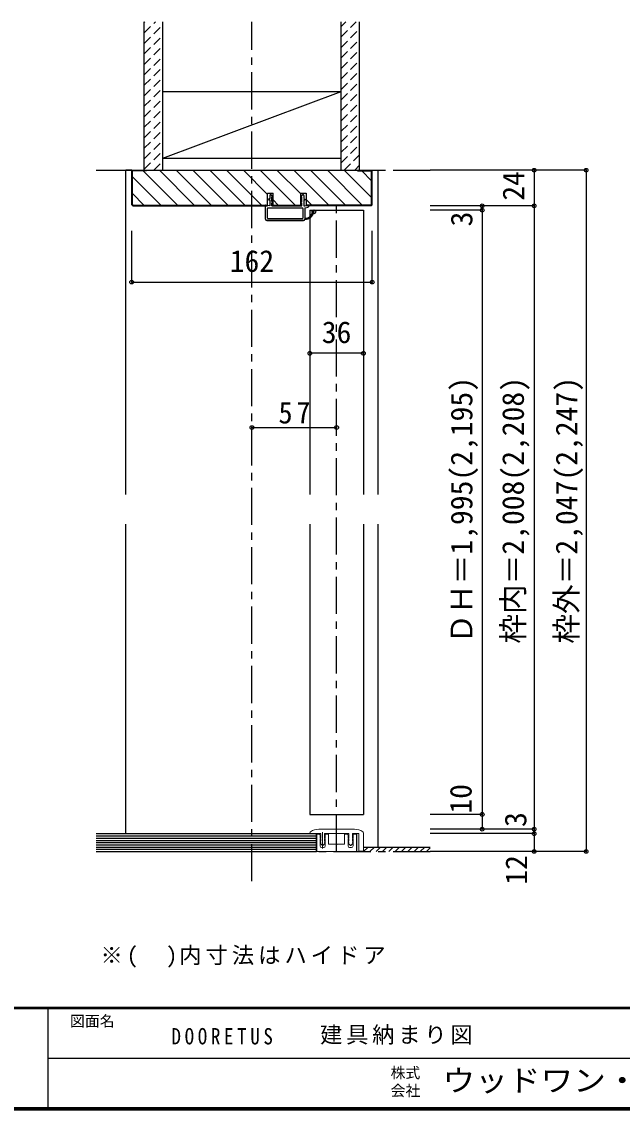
# Model space of a CAD drawing. Units: millimetres at full size, sheet at 1:5. Extents: x -973 to 977, y -718 to 696.
# Drawn here: x -16 to 388, y -701 to 32 of the extents above; entities that cross this region are included whole.
import ezdxf
from ezdxf.enums import TextEntityAlignment as Align

# ---------------------------------------------------------------- set-up
doc = ezdxf.new("R2010")
doc.units = ezdxf.units.MM
doc.header["$LTSCALE"] = 5
doc.header["$PDMODE"] = 32
doc.header["$PDSIZE"] = 2.5
doc.linetypes.add('CHAIN1', pattern=[8, 5, -1, 1, -1])
doc.linetypes.add('DASHED1', pattern=[1.8, 1.2, -0.6])
for name, color, linetype in [('0-0_補助線', 7, 'Continuous'), ('0-1_通り芯', 4, 'CHAIN1'), ('0-2_柱', 3, 'Continuous'), ('0-3_仕上', 7, 'Continuous'), ('0-4_枠', 3, 'Continuous'), ('0-6_扉', 6, 'Continuous'), ('0-A_文字', 3, 'Continuous'), ('0-B_寸法', 7, 'Continuous'), ('0-C_ﾊｯﾁ', 4, 'DASHED1'), ('F-0_補助線', 7, 'Continuous'), ('F-1_通り芯', 6, 'Continuous'), ('F-A_文字', 7, 'Continuous')]:
    doc.layers.add(name, color=color, linetype=linetype)
doc.layers.add('0-7_金物', color=7, linetype='Continuous', lineweight=18)
doc.styles.add('ＭＳ ゴシック', font='')
doc.styles.get('ＭＳ ゴシック').set_extended_font_data('MS Gothic')

# ---------------------------------------------------------------- blocks, each defined once
blk = doc.blocks.new('2')
at = {"layer": '0-0_補助線'}
for p, q in [((-9.846, -9.622), (-9.846, 15.078)), ((-8.846, 16.078), (0.354, 16.078)), ((-8.846, 15.878), (0.637, 15.878)), ((-8.146, 14.678), (-1.546, 14.678)), ((-8.446, 14.378), (-8.446, -8.922)), ((-1.246, 14.378), (-1.246, -8.922)), ((0.154, 11.653), (2.154, 11.653)), ((0.154, 11.653), (0.154, -8.497)), ((2.154, 10.953), (2.154, 11.653)), ((3.154, 11.653), (2.512, 10.83)), ((3.154, 11.653), (6.154, 11.653)), ((4.154, 13.753), (4.154, 13.053)), ((5.154, 13.053), (4.512, 13.876)), ((7.154, 13.053), (5.154, 13.053)), ((6.154, 10.953), (6.154, 11.653)), ((7.558, 12.258), (6.516, 10.835)), ((-1.48, -10.622), (-8.846, -10.622)), ((-1.546, -9.222), (-8.146, -9.222)), ((-1.189, -10.85), (-0.732, -12.694)), ((0.354, -12.922), (-0.441, -12.922)), ((0.154, -8.497), (2.154, -8.497)), ((4.154, -9.897), (0.154, -9.897)), ((0.154, -9.897), (0.154, -10.622)), ((0.154, -10.622), (0.645, -12.548)), ((2.154, -7.797), (2.154, -8.497)), ((3.154, -8.497), (2.512, -7.674)), ((3.154, -8.497), (6.154, -8.497)), ((4.154, -10.597), (4.154, -9.897)), ((5.154, -9.897), (4.512, -10.72)), ((7.154, -9.897), (5.154, -9.897)), ((6.154, -7.797), (6.154, -8.497)), ((7.558, -9.101), (6.516, -7.679))]:
    blk.add_line(p, q, dxfattribs=at)
for points in [[(-9.646, 15.078), (-9.646, -9.622), (-9.846, -9.622)], [(4.154, 13.053), (0.154, 13.053), (0.649, 15.723)]]:
    blk.add_lwpolyline(points, dxfattribs=at)
for centre, radius, start, end in [((-8.846, 15.078), 1, 90, 180), ((-8.846, 15.078), 0.8, 90, 180), ((-8.146, 14.378), 0.3, 90, 180), ((-1.546, 14.378), 0.3, 0, 90), ((0.354, 15.778), 0.3, 349.49875, 90), ((2.354, 10.953), 0.2, 180, 322.03043), ((4.354, 13.753), 0.2, 37.96957, 180), ((6.354, 10.953), 0.2, 180, 323.78053), ((7.154, 12.553), 0.5, 323.78053, 90), ((-8.846, -9.622), 1, 180, 270), ((-2.846, -10.72), 6, 179.06153, 259.29815), ((-8.146, -8.922), 0.3, 180, 270), ((-2.846, -10.72), 5.3, 178.93757, 259.29815), ((-1.546, -8.922), 0.3, 270, 0), ((-1.48, -10.922), 0.3, 13.9282, 90), ((-0.441, -12.622), 0.3, 193.9282, 270), ((0.354, -12.622), 0.3, 270, 14.29438), ((2.354, -7.797), 0.2, 37.96957, 180), ((4.354, -10.597), 0.2, 180, 322.03043), ((6.354, -7.797), 0.2, 36.21947, 180), ((7.154, -9.397), 0.5, 270, 36.21947), ((-3.896, -16.272), 0.35, 259.29815, 79.29815)]:
    blk.add_arc(centre, radius, start, end, dxfattribs=at)
blk.add_point((-3.896, -16.622), dxfattribs=at)

msp = doc.modelspace()

# ---------------------------------------------------------------- linework, layer by layer
at = {"layer": '0-1_通り芯'}
for p, q in [((139.153, -546.5), (139.153, 32.5)), ((34.153, -67.5), (259.153, -67.5)), ((196.153, -526.5), (196.153, -91.5)), ((34.153, -526.5), (261.51, -526.5))]:
    msp.add_line(p, q, dxfattribs=at)
at = {"layer": '0-2_柱', "color": 7}
msp.add_line((79.153, -59.5), (199.153, -14.5), dxfattribs=at)
at = {"layer": '0-2_柱'}
for p, q in [((79.153, -14.5), (199.153, -14.5)), ((79.153, -59.5), (199.153, -59.5))]:
    msp.add_line(p, q, dxfattribs=at)
at = {"layer": '0-3_仕上', "color": 2}
for p, q in [((66.653, -67.5), (66.653, 32.5)), ((79.153, -67.5), (79.153, 32.5)), ((199.153, -67.5), (199.153, 32.5)), ((211.653, -67.5), (211.653, 32.5)), ((34.153, -514.5), (182.653, -514.5)), ((182.653, -526.5), (182.653, -514.5)), ((34.153, -526.5), (182.653, -526.5))]:
    msp.add_line(p, q, dxfattribs=at)
at = {"layer": '0-3_仕上'}
for p, q in [((34.153, -516), (182.653, -516)), ((34.153, -517.5), (182.653, -517.5)), ((34.153, -519), (182.653, -519)), ((34.153, -520.5), (182.653, -520.5)), ((34.153, -522), (182.653, -522)), ((34.153, -523.5), (182.653, -523.5)), ((34.153, -525), (182.653, -525)), ((214.153, -523.5), (259.153, -523.5))]:
    msp.add_line(p, q, dxfattribs=at)
at = {"layer": '0-4_枠', "color": 4}
for p, q in [((58.153, -67.5), (54.153, -67.5)), ((54.153, -286), (54.153, -67.5)), ((220.153, -67.5), (224.153, -67.5)), ((224.153, -286), (224.153, -67.5)), ((54.153, -514.5), (54.153, -306)), ((224.153, -523.5), (224.153, -306))]:
    msp.add_line(p, q, dxfattribs=at)
at = {"layer": '0-4_枠'}
for p, q in [((58.153, -67.5), (220.153, -67.5)), ((58.653, -90.586), (58.653, -68)), ((68.153, -68), (58.653, -68)), ((68.153, -67.5), (68.153, -68)), ((210.153, -68), (210.153, -67.5)), ((210.153, -68), (219.653, -68)), ((219.653, -90.586), (219.653, -68)), ((149.653, -83), (153.353, -83)), ((149.653, -91.5), (149.653, -83)), ((153.353, -91.5), (153.353, -83)), ((171.953, -91.5), (171.953, -83)), ((59.067, -91), (58.653, -90.586)), ((58.86, -91.5), (149.653, -91.5)), ((59.067, -91), (149.653, -91)), ((153.353, -91), (171.953, -91)), ((153.353, -91.5), (171.953, -91.5)), ((219.239, -91), (175.653, -91)), ((219.446, -91.5), (175.653, -91.5)), ((219.239, -91), (219.653, -90.586))]:
    msp.add_line(p, q, dxfattribs=at)
for points in [[(58.86, -91.5), (58.153, -90.793), (58.153, -67.5)], [(219.446, -91.5), (220.153, -90.793), (220.153, -67.5)], [(171.953, -83), (175.653, -83), (175.653, -91.5)]]:
    msp.add_lwpolyline(points, dxfattribs=at)
at = {"layer": '0-6_扉'}
for p, q in [((178.153, -94.5), (214.153, -94.5)), ((178.153, -94.5), (178.153, -286)), ((214.153, -94.5), (214.153, -286)), ((214.153, -306), (214.153, -501.5))]:
    msp.add_line(p, q, dxfattribs=at)
msp.add_lwpolyline([(178.153, -306), (178.153, -501.5), (214.153, -501.5)], dxfattribs=at)
at = {"layer": '0-7_金物'}
for p, q in [((184.153, -511.5), (208.153, -511.5)), ((178.153, -514.017), (178.153, -514.5)), ((178.153, -514.5), (185.503, -514.5)), ((182.653, -526.5), (182.653, -514.8)), ((184.103, -514.8), (182.653, -514.8)), ((182.753, -526.5), (182.753, -514.8)), ((185.103, -517.05), (185.103, -515.8)), ((185.103, -517.05), (185.31, -517.396)), ((185.103, -518.05), (185.31, -517.704)), ((185.103, -522.8), (185.103, -518.05)), ((185.296, -517.846), (185.503, -517.5)), ((185.296, -518.154), (185.503, -518.5)), ((185.296, -519.346), (185.503, -519)), ((185.296, -519.654), (185.503, -520)), ((185.296, -520.846), (185.503, -520.5)), ((185.503, -514.5), (185.503, -517.5)), ((185.503, -518.5), (185.503, -519)), ((185.503, -520), (185.503, -520.5)), ((188.003, -514.5), (204.303, -514.5)), ((188.003, -514.5), (188.003, -517.5)), ((188.21, -517.846), (188.003, -517.5)), ((188.21, -518.154), (188.003, -518.5)), ((188.003, -518.5), (188.003, -519)), ((188.21, -519.346), (188.003, -519)), ((188.21, -519.654), (188.003, -520)), ((188.003, -520), (188.003, -520.5)), ((188.21, -520.846), (188.003, -520.5)), ((188.403, -517.05), (188.196, -517.396)), ((188.403, -518.05), (188.196, -517.704)), ((188.403, -517.05), (188.403, -515.8)), ((188.403, -522.8), (188.403, -518.05)), ((189.403, -514.8), (190.753, -514.8)), ((190.753, -514.8), (190.753, -521.5)), ((201.553, -514.8), (201.553, -521.5)), ((202.903, -514.8), (201.553, -514.8)), ((203.903, -517.05), (203.903, -515.8)), ((203.903, -517.05), (204.11, -517.396)), ((203.903, -518.05), (204.11, -517.704)), ((203.903, -522.8), (203.903, -518.05)), ((204.096, -517.846), (204.303, -517.5)), ((204.096, -518.154), (204.303, -518.5)), ((204.096, -519.346), (204.303, -519)), ((204.096, -519.654), (204.303, -520)), ((204.096, -520.846), (204.303, -520.5)), ((204.303, -514.5), (204.303, -517.5)), ((204.303, -518.5), (204.303, -519)), ((204.303, -520), (204.303, -520.5)), ((206.803, -514.5), (211.153, -514.5)), ((206.803, -514.5), (206.803, -517.5)), ((207.01, -517.846), (206.803, -517.5)), ((207.01, -518.154), (206.803, -518.5)), ((206.803, -518.5), (206.803, -519)), ((207.01, -519.346), (206.803, -519)), ((207.01, -519.654), (206.803, -520)), ((206.803, -520), (206.803, -520.5)), ((207.01, -520.846), (206.803, -520.5)), ((207.203, -517.05), (206.996, -517.396)), ((207.203, -518.05), (206.996, -517.704)), ((207.203, -517.05), (207.203, -515.8)), ((207.203, -522.8), (207.203, -518.05)), ((208.203, -514.8), (209.653, -514.8)), ((209.553, -514.8), (209.553, -526.5)), ((209.653, -514.8), (209.653, -526.5)), ((211.153, -514.5), (211.153, -526.2)), ((214.153, -514.017), (214.153, -526.2)), ((209.653, -526.5), (182.653, -526.5)), ((186.386, -522.34), (185.333, -521.204)), ((187.403, -523.8), (186.103, -523.8)), ((188.173, -521.204), (187.12, -522.34)), ((195.653, -521.5), (190.753, -521.5)), ((196.153, -522), (195.653, -521.5)), ((196.153, -522), (196.653, -521.5)), ((201.553, -521.5), (196.653, -521.5)), ((205.186, -522.34), (204.133, -521.204)), ((204.903, -523.8), (206.203, -523.8)), ((206.973, -521.204), (205.92, -522.34)), ((211.153, -526.2), (214.153, -526.2))]:
    msp.add_line(p, q, dxfattribs=at)
at = {"layer": '0-7_金物', "color": 4}
msp.add_line((186.753, -513.5), (186.753, -524.441), dxfattribs=at)
at = {"layer": '0-7_金物'}
for centre, radius, start, end in [((179.153, -514.017), 1, 123.74899, 180), ((184.153, -521.5), 10, 90, 123.74899), ((208.153, -521.5), 10, 56.25101, 90), ((213.153, -514.017), 1, 0, 56.25101), ((184.103, -515.8), 1, 0, 90), ((185.553, -518), 0.3, 149.05366, 210.94634), ((185.553, -519.5), 0.3, 149.05366, 210.94634), ((185.053, -517.55), 0.3, 329.05368, 30.94635), ((188.453, -517.55), 0.3, 149.05365, 210.94632), ((187.953, -518), 0.3, 329.05366, 30.94634), ((187.953, -519.5), 0.3, 329.05366, 30.94634), ((189.403, -515.8), 1, 90, 180), ((202.903, -515.8), 1, 0, 90), ((204.353, -518), 0.3, 149.05366, 210.94634), ((204.353, -519.5), 0.3, 149.05366, 210.94634), ((203.853, -517.55), 0.3, 329.05368, 30.94635), ((207.253, -517.55), 0.3, 149.05365, 210.94632), ((206.753, -518), 0.3, 329.05366, 30.94634), ((206.753, -519.5), 0.3, 329.05366, 30.94634), ((208.203, -515.8), 1, 90, 180), ((186.103, -522.8), 1, 180, 270), ((185.553, -521), 0.3, 149.05366, 222.83826), ((186.753, -522), 0.5, 222.83826, 317.16174), ((187.403, -522.8), 1, 270, 0), ((187.953, -521), 0.3, 317.16174, 30.94634), ((204.903, -522.8), 1, 180, 270), ((204.353, -521), 0.3, 149.05366, 222.83826), ((205.553, -522), 0.5, 222.83826, 317.16174), ((206.203, -522.8), 1, 270, 0), ((206.753, -521), 0.3, 317.16174, 30.94634)]:
    msp.add_arc(centre, radius, start, end, dxfattribs=at)
at = {"layer": '0-B_寸法', "color": 4}
for p, q in [((364.153, -67.5), (259.153, -67.5)), ((329.153, -67.5), (329.153, -526.5)), ((364.153, -67.5), (364.153, -526.5)), ((329.153, -91.5), (259.153, -91.5)), ((294.153, -94.5), (259.153, -94.5)), ((294.153, -91.5), (294.153, -511.5)), ((58.153, -142.922), (58.153, -108.4)), ((220.153, -142.922), (220.153, -108.4)), ((58.153, -142.922), (220.153, -142.922)), ((214.153, -190.882), (178.153, -190.882)), ((139.153, -240.882), (196.153, -240.882)), ((294.153, -501.5), (259.153, -501.5)), ((329.153, -511.5), (259.153, -511.5)), ((329.153, -514.5), (259.153, -514.5)), ((364.153, -526.5), (259.153, -526.5))]:
    msp.add_line(p, q, dxfattribs=at)
at = {"layer": '0-B_寸法'}
for p in [(329.153, -67.5), (364.153, -67.5), (294.153, -91.5), (294.153, -94.5), (329.153, -91.5), (58.153, -142.922), (220.153, -142.922), (178.153, -190.882), (214.153, -190.882), (139.153, -240.882), (196.153, -240.882), (294.153, -501.5), (294.153, -511.5), (329.153, -511.5), (329.153, -514.5), (329.153, -526.5), (364.153, -526.5)]:
    msp.add_point(p, dxfattribs=at)
at = {"layer": '0-C_ﾊｯﾁ'}
for p, q in [((66.653, 32.102), (67.051, 32.5)), ((66.653, 25.031), (74.122, 32.5)), ((66.653, 17.96), (79.153, 30.46)), ((199.153, 22.323), (209.33, 32.5)), ((199.153, 29.394), (202.259, 32.5)), ((66.653, 10.889), (79.153, 23.389)), ((199.153, 15.252), (211.653, 27.752)), ((66.653, 3.818), (79.153, 16.318)), ((199.153, 8.181), (211.653, 20.681)), ((66.653, -3.253), (79.153, 9.247)), ((199.153, 1.11), (211.653, 13.61)), ((66.653, -10.324), (79.153, 2.176)), ((199.153, -5.961), (211.653, 6.539)), ((66.653, -17.395), (79.153, -4.895)), ((199.153, -13.032), (211.653, -0.532)), ((66.653, -24.466), (79.153, -11.966)), ((199.153, -20.103), (211.653, -7.603)), ((66.653, -31.537), (79.153, -19.037)), ((199.153, -27.174), (211.653, -14.674)), ((199.153, -34.245), (211.653, -21.745)), ((66.653, -38.608), (79.153, -26.108)), ((199.153, -41.317), (211.653, -28.817)), ((66.653, -45.679), (79.153, -33.179)), ((199.153, -48.388), (211.653, -35.888)), ((66.653, -52.751), (79.153, -40.251)), ((199.153, -55.459), (211.653, -42.959)), ((66.653, -59.822), (79.153, -47.322)), ((199.153, -62.53), (211.653, -50.03)), ((66.653, -66.893), (79.153, -54.393)), ((201.254, -67.5), (211.653, -57.101)), ((73.117, -67.5), (79.153, -61.464)), ((208.325, -67.5), (211.653, -64.172))]:
    msp.add_line(p, q, dxfattribs=at)
at = {"layer": '0-C_ﾊｯﾁ', "linetype": 'Continuous'}
for p, q in [((58.653, -71.98), (77.673, -91)), ((65.987, -68), (88.987, -91)), ((76.8, -67.5), (100.3, -91)), ((88.114, -67.5), (111.614, -91)), ((99.428, -67.5), (122.928, -91)), ((110.741, -67.5), (134.241, -91)), ((122.055, -67.5), (145.555, -91)), ((133.369, -67.5), (149.653, -83.784)), ((144.683, -67.5), (168.183, -91)), ((155.996, -67.5), (171.953, -83.457)), ((167.31, -67.5), (190.81, -91)), ((178.624, -67.5), (202.124, -91)), ((189.937, -67.5), (213.437, -91)), ((201.251, -67.5), (219.653, -85.902)), ((213.065, -68), (219.653, -74.588)), ((58.653, -83.294), (66.359, -91)), ((153.353, -87.484), (156.869, -91)), ((175.653, -87.157), (179.496, -91)), ((214.321, -526.5), (217.321, -523.5)), ((218.564, -526.5), (221.564, -523.5)), ((222.807, -526.5), (225.807, -523.5)), ((227.049, -526.5), (230.049, -523.5)), ((231.292, -526.5), (234.292, -523.5)), ((235.535, -526.5), (238.535, -523.5)), ((239.777, -526.5), (242.777, -523.5)), ((244.02, -526.5), (247.02, -523.5)), ((248.263, -526.5), (251.263, -523.5)), ((252.505, -526.5), (255.505, -523.5)), ((256.748, -526.5), (259.153, -524.095))]:
    msp.add_line(p, q, dxfattribs=at)
at = {"layer": 'F-1_通り芯'}
for p, q in [((976.653, -631.667), (-973.347, -631.667)), ((976.653, -632.5), (-973.347, -632.5)), ((1.653, -632.5), (1.653, -699.167)), ((1.653, -665.833), (974.986, -665.834)), ((976.653, -699.167), (-973.347, -699.167)), ((976.653, -700), (-973.347, -700)), ((976.653, -700.833), (-973.347, -700.833))]:
    msp.add_line(p, q, dxfattribs=at)

# ---------------------------------------------------------------- block references
at = {"layer": '0-7_金物', "rotation": 90}
msp.add_blockref('2', (164.231, -91.654), dxfattribs=at)

# ---------------------------------------------------------------- texts
at = {"layer": '0-A_文字', "color": 7, "insert": (37.143, -604.796), "char_height": 11, "attachment_point": 7, "style": 'ＭＳ ゴシック'}
msp.add_mtext('\\T1.18;※(\u3000)内寸法はハイドア', dxfattribs=at)
at = {"layer": '0-B_寸法', "style": 'ＭＳ ゴシック'}
for s, p in [('24', (326.937, -88.071)), ('3', (291.99, -105.385)), ('ＤＨ＝1,995(2,195)', (291.973, -386.5)), ('枠内＝2,008(2,208)', (326.653, -386.5)), ('枠外＝2,047(2,247)', (362.667, -386.5)), ('10', (291.444, -501)), ('3', (328.333, -509.983)), ('12', (328.844, -548.904))]:
    msp.add_text(s, height=14.66, rotation=90, dxfattribs=at).set_placement(p, align=Align.BOTTOM_LEFT)
for s, p in [('162', (124.153, -140.422)), ('36', (186.153, -188.382))]:
    msp.add_text(s, height=14.66, dxfattribs=at).set_placement(p, align=Align.BOTTOM_LEFT)
at = {"layer": '0-B_寸法', "insert": (157.028, -238.382), "char_height": 14.66, "attachment_point": 7, "style": 'ＭＳ ゴシック'}
msp.add_mtext('\\T1.27;\\W0.95;57', dxfattribs=at)
at = {"layer": 'F-0_補助線', "char_height": 11, "attachment_point": 7, "style": 'ＭＳ ゴシック'}
for s, insert in [('\\T1.39;\\W0.85;DOORETUS', (84.986, -656.667)), ('\\T1.17;建具納まり図', (184.986, -656.667))]:
    msp.add_mtext(s, dxfattribs=dict(at, insert=insert))
at = {"layer": 'F-A_文字', "style": 'ＭＳ ゴシック'}
for s, p in [('図面名', (16.653, -646.667)), ('株式', (232.486, -681.5)), ('会社', (232.486, -693.5))]:
    msp.add_text(s, height=7.331, dxfattribs=at).set_placement(p, align=Align.BOTTOM_LEFT)
at = {"layer": 'F-A_文字', "style": 'ＭＳ ゴシック', "width": 1.1}
msp.add_text('ウッドワン・・・', height=14.66, dxfattribs=at).set_placement((267.486, -692.5), align=Align.BOTTOM_LEFT)

doc.saveas('drawing.dxf')
